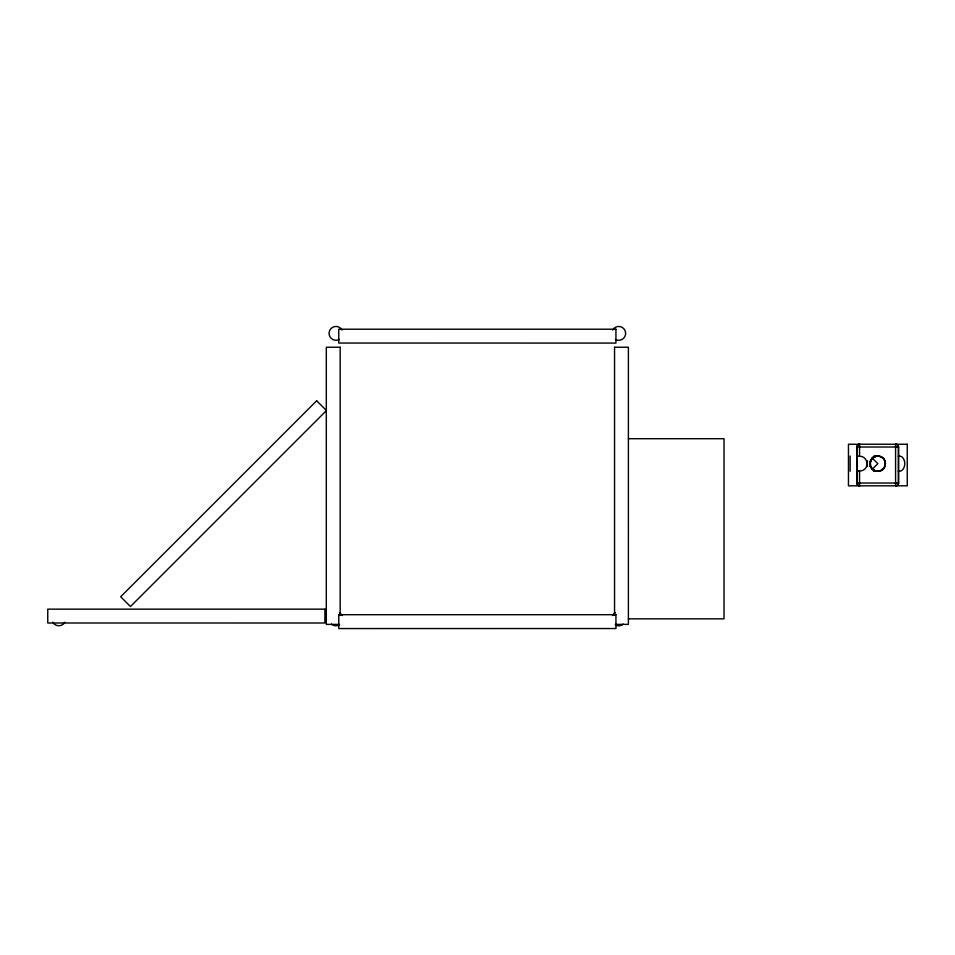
<?xml version="1.0" encoding="UTF-8"?>
<svg xmlns="http://www.w3.org/2000/svg" width="955" height="955" viewBox="0 0 955 955"><rect width="100%" height="100%" fill="white"/><g stroke="black" fill="none" stroke-linecap="round" stroke-linejoin="round"><path stroke-width="1.43" d="M870.447 461.814L870.447 465.467M870.506 461.599C871.987 454.914 882.348 454.103 884.808 460.525M884.939 466.446L884.939 460.835M884.808 466.756C882.348 473.179 871.987 472.379 870.506 465.682M867.582 460.776L866.782 463.641L867.582 466.506M872.07 469.418L877.848 463.641L872.07 457.863M873.336 456.633L873.646 456.538A7.616 5.384 90 0 1 876.415 456.108L876.356 456.12A7.616 5.384 -90 0 0 873.646 456.538L870.972 459.821L869.969 462.984A2.984 1.146 -90 0 0 869.969 464.297C868.644 467.795 876.344 471.603 875.58 471.006A13.537 9.574 -90 0 1 873.646 470.182L873.646 470.743A7.616 5.384 90 0 0 876.415 471.173A7.616 5.384 -90 0 1 873.646 470.743L873.336 470.648M340.135 347.238L326.312 347.238L326.3 624.391L339.526 624.391M614.566 347.238L628.39 347.238L628.402 624.391L615.39 624.391M628.402 438.703L724.021 438.703L724.021 618.852L628.402 618.852M856.778 447.012A2.769 2.769 0 0 1 859.548 444.242L859.548 456.275C868.549 455.977 870.292 470.684 859.548 471.006L859.548 485.809A2.769 2.769 0 0 1 856.778 483.039L856.778 447.012L898.631 447.012L898.643 483.039A2.769 2.769 0 0 1 895.874 485.82L895.874 485.618M856.79 471.006L859.548 471.006A15.005 15.005 0 0 1 856.778 471.269M856.79 483.039L898.631 483.039M338.774 614.698L615.939 614.698M857.59 456.024L859.488 456.263M895.874 444.553L895.874 444.254A2.769 2.769 0 0 1 898.643 447.012M859.834 444.553L859.834 444.254A2.769 2.769 0 0 0 857.065 447.012L857.065 483.039A2.769 2.769 0 0 0 859.834 485.82L859.834 485.618M850.141 456.036L850.141 471.245M615.939 614.769L615.939 628.533L338.774 628.557L338.774 614.71M614.543 347.238L614.543 615.45M340.159 347.238L340.159 615.45M339.323 624.94A6.924 6.924 0 0 1 331.457 624.092M339.323 612.776A6.924 6.924 0 0 1 342.081 615.533M623.245 624.092A6.924 6.924 0 0 1 615.39 624.94M612.621 615.533A6.924 6.924 0 0 1 615.39 612.776M339.323 339.455A6.924 6.924 0 0 1 329.917 336.697A6.924 6.924 0 0 1 332.674 327.29A6.924 6.924 0 0 1 342.081 330.06M612.621 330.06A6.924 6.924 0 0 1 622.027 327.29A6.924 6.924 0 0 1 624.785 336.697A6.924 6.924 0 0 1 615.39 339.455M64.916 622.171A6.924 6.924 0 0 1 52.752 622.171M898.261 456.192A7.616 5.384 -90 0 1 904.803 463.641A7.616 5.384 -90 0 1 898.261 471.09M875.58 470.994A13.537 9.574 90 0 1 873.646 470.182M316.666 400.754L120.676 596.744L130.465 606.532L326.455 410.555L316.678 400.766M873.909 456.956L873.682 457.075A13.537 9.574 90 0 1 875.58 456.287L873.909 456.956M615.939 329.212L338.774 329.212L338.774 343.06L615.939 343.072L615.939 329.236M907.25 444.242L848.458 444.242L848.458 485.82L907.25 485.82L907.25 444.242M324.915 609.147L47.75 609.147L47.75 622.994L324.915 623.006L324.915 609.171M898.357 483.039L898.357 447.012A2.769 2.769 0 0 0 895.575 444.242L895.575 485.809A2.769 2.769 0 0 0 898.357 483.039M874.04 470.242A7.616 7.616 0 0 0 885.476 463.641A7.616 7.616 0 0 0 874.04 457.039A7.616 7.616 0 0 0 874.04 470.242M873.753 470.242A7.616 7.616 0 0 0 885.19 463.641A7.616 7.616 0 0 0 873.753 457.039A7.616 7.616 0 0 0 873.753 470.242"/></g></svg>
